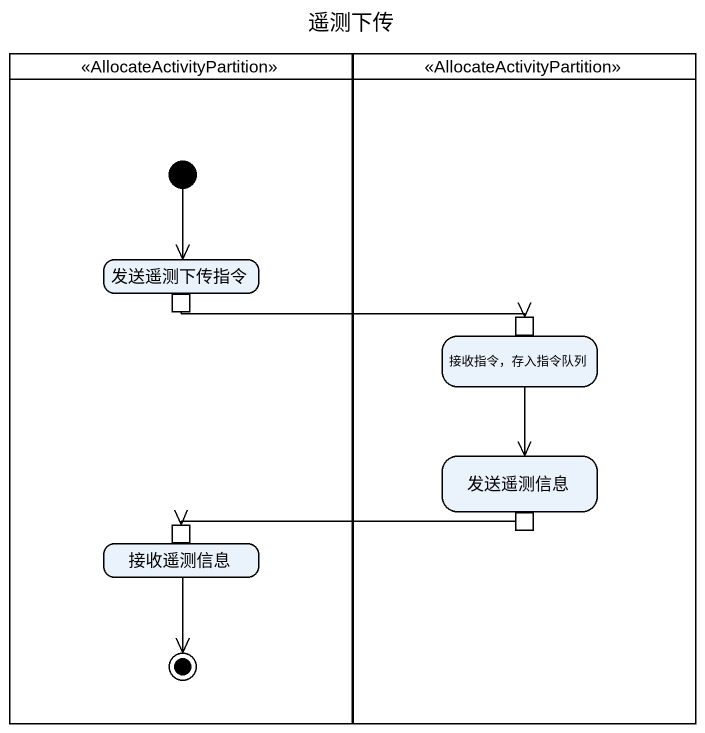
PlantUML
@startuml
title 遥测下传
hide empty description
state " " as lane1 <<AllocateActivityPartition>> {
  state 发送遥测下传指令 {
    state pin1 <<outputPin>>
  }
  state 接收遥测信息 {
    state pin3 <<inputPin>>
  }
  [*] --> 发送遥测下传指令
  接收遥测信息 --> [*]
}
state " " as lane2 <<AllocateActivityPartition>> {
  state "接收指令，存入指令队列" as 接收指令_存入指令队列 {
    state pin2 <<inputPin>>
  }
  state 发送遥测信息 {
    state pin4 <<outputPin>>
  }
}
pin1 -right-> pin2
接收指令_存入指令队列 --> 发送遥测信息
pin4 -left-> pin3
@enduml
